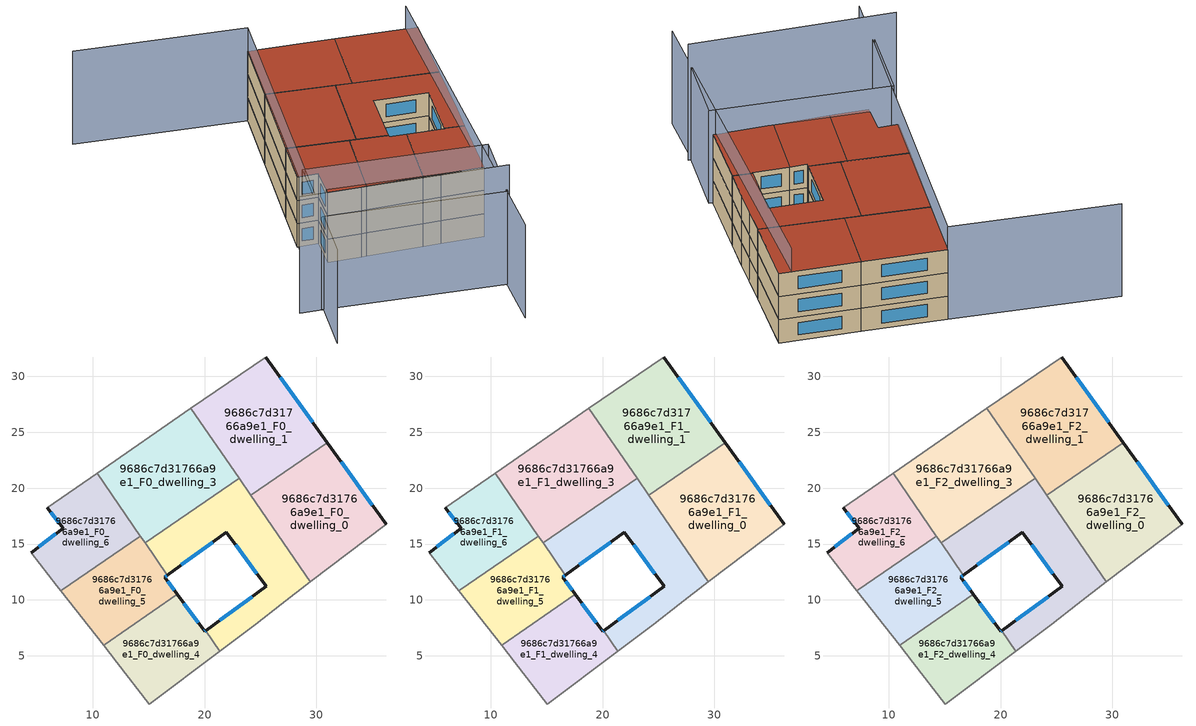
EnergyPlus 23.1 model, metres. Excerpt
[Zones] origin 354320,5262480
9686c7d31766a9e1_F0_dwelling_0
 floor ground (EU_floor_Construction): 30.96,24.08 36.23,16.78 29.46,11.61 24.12,19.37 z0
 wall outside (EU_wall_Construction): 36.23,16.78 30.96,24.08 z0:3
 wall adiabatic (EU_wall_Construction): 29.46,11.61 36.23,16.78 z0:3
 wall to 9686c7d31766a9e1_F0_dwelling_2 (EU_wall_Construction): 24.12,19.37 29.46,11.61 z0:3
 wall to 9686c7d31766a9e1_F0_dwelling_1 (EU_wall_Construction): 30.96,24.08 24.12,19.37 z0:3
 window (EU_Window_Construction): 34.99,18.49 32.2,22.36 z0.7:2.3
9686c7d31766a9e1_F0_dwelling_1
 floor ground (EU_floor_Construction): 25.45,31.74 30.96,24.08 24.12,19.37 18.77,27.14 z0
 wall outside (EU_wall_Construction): 30.96,24.08 25.45,31.74 z0:3
 wall adiabatic (EU_wall_Construction): 25.45,31.74 18.77,27.14 z0:3
 wall to 9686c7d31766a9e1_F0_dwelling_3 (EU_wall_Construction): 18.77,27.14 23.08,20.88 z0:3
 wall to 9686c7d31766a9e1_F0_dwelling_2 (EU_wall_Construction): 23.08,20.88 24.12,19.37 z0:3
 window (EU_Window_Construction): 29.67,25.88 26.74,29.94 z0.7:2.3
9686c7d31766a9e1_F0_dwelling_2
 floor ground (EU_floor_Construction): 23.08,20.88 29.46,11.61 26.84,9.61 24.56,7.83 21.35,5.42 20.09,7.25 25.52,11.22 21.95,16.08 16.66,12.22 14.69,15.1 z0
 wall outside (EU_wall_Construction): 16.66,12.22 21.95,16.08 25.52,11.22 20.09,7.25 z0:3
 wall adiabatic (EU_wall_Construction): 21.35,5.42 24.56,7.83 26.84,9.61 29.46,11.61 z0:3
 wall to 9686c7d31766a9e1_F0_dwelling_3 (EU_wall_Construction): 23.08,20.88 14.69,15.1 z0:3
 wall to 9686c7d31766a9e1_F0_dwelling_4 (EU_wall_Construction): 20.08,7.25 21.35,5.42 z0:3
 wall to 9686c7d31766a9e1_F0_dwelling_5 (EU_wall_Construction): 14.69,15.1 16.66,12.22 z0:3
 window (EU_Window_Construction): 17.91,13.13 20.71,15.17 / 24.24,10.29 21.36,8.19 / 22.79,14.93 24.68,12.36 z0.7:2.3
9686c7d31766a9e1_F0_dwelling_3
 floor ground (EU_floor_Construction): 18.77,27.14 23.08,20.88 14.69,15.1 10.38,21.35 z0
 wall adiabatic (EU_wall_Construction): 18.77,27.14 10.38,21.35 z0:3
 wall to 9686c7d31766a9e1_F0_dwelling_6 (EU_wall_Construction): 10.38,21.35 14.26,15.72 z0:3
 wall to 9686c7d31766a9e1_F0_dwelling_5 (EU_wall_Construction): 14.26,15.72 14.69,15.1 z0:3
9686c7d31766a9e1_F0_dwelling_4
 floor ground (EU_floor_Construction): 20.09,7.25 21.35,5.42 15.04,0.69 12.15,4.43 10.96,5.95 17.56,10.5 19.99,7.18 z0
 wall outside (EU_wall_Construction): 20.09,7.25 19.99,7.18 17.56,10.5 z0:3
 wall adiabatic (EU_wall_Construction): 10.96,5.95 12.15,4.43 15.04,0.69 21.35,5.42 z0:3
 wall to 9686c7d31766a9e1_F0_dwelling_5 (EU_wall_Construction): 17.56,10.49 10.96,5.95 z0:3
 window (EU_Window_Construction): 19.42,7.96 18.13,9.72 / 20.06,7.24 20.01,7.2 z0.7:2.3
9686c7d31766a9e1_F0_dwelling_5
 floor ground (EU_floor_Construction): 14.26,15.72 16.66,12.22 16.42,12.04 17.56,10.5 10.96,5.95 7.14,10.82 z0
 wall outside (EU_wall_Construction): 17.56,10.5 16.42,12.04 16.66,12.22 z0:3
 wall adiabatic (EU_wall_Construction): 7.14,10.82 10.96,5.95 z0:3
 wall to 9686c7d31766a9e1_F0_dwelling_6 (EU_wall_Construction): 14.26,15.72 7.14,10.82 z0:3
 window (EU_Window_Construction): 16.48,12.09 16.61,12.18 / 17.29,10.86 16.68,11.68 z0.7:2.3
9686c7d31766a9e1_F0_dwelling_6
 floor ground (EU_floor_Construction): 10.38,21.35 14.26,15.72 7.14,10.82 6.78,11.28 4.51,14.24 7.35,16.42 5.91,18.27 z0
 wall outside (EU_wall_Construction): 5.91,18.27 7.35,16.42 4.51,14.24 z0:3
 wall adiabatic (EU_wall_Construction): 10.38,21.35 5.91,18.27 / 4.51,14.24 6.78,11.28 7.14,10.82 z0:3
 window (EU_Window_Construction): 6.25,17.83 7.01,16.85 / 6.68,15.91 5.17,14.75 z0.7:2.3
9686c7d31766a9e1_F1_dwelling_0
 floor to 9686c7d31766a9e1_F0_dwelling_0 (EU_floor_Construction): 30.96,24.08 36.23,16.78 29.46,11.61 24.12,19.37 z3
 wall outside (EU_wall_Construction): 36.23,16.78 30.96,24.08 z3:6
 wall adiabatic (EU_wall_Construction): 29.46,11.61 36.23,16.78 z3:6
 wall to 9686c7d31766a9e1_F1_dwelling_2 (EU_wall_Construction): 24.12,19.37 29.46,11.61 z3:6
 wall to 9686c7d31766a9e1_F1_dwelling_1 (EU_wall_Construction): 30.96,24.08 24.12,19.37 z3:6
 window (EU_Window_Construction): 34.99,18.49 32.2,22.36 z3.7:5.3
9686c7d31766a9e1_F1_dwelling_1
 floor to 9686c7d31766a9e1_F0_dwelling_1 (EU_floor_Construction): 25.44,31.74 30.96,24.08 24.12,19.37 18.77,27.14 z3
 wall outside (EU_wall_Construction): 30.96,24.08 25.45,31.74 z3:6
 wall adiabatic (EU_wall_Construction): 25.45,31.74 18.77,27.14 z3:6
 wall to 9686c7d31766a9e1_F1_dwelling_3 (EU_wall_Construction): 18.77,27.14 23.08,20.88 z3:6
 wall to 9686c7d31766a9e1_F1_dwelling_2 (EU_wall_Construction): 23.08,20.88 24.12,19.37 z3:6
 window (EU_Window_Construction): 29.67,25.88 26.74,29.94 z3.7:5.3
9686c7d31766a9e1_F1_dwelling_2
 floor to 9686c7d31766a9e1_F0_dwelling_2 (EU_floor_Construction): 23.08,20.88 29.46,11.61 26.84,9.61 24.56,7.83 21.35,5.42 20.08,7.25 25.51,11.22 21.95,16.08 16.66,12.22 14.69,15.1 z3
 wall outside (EU_wall_Construction): 16.66,12.22 21.95,16.08 25.52,11.22 20.09,7.25 z3:6
 wall adiabatic (EU_wall_Construction): 21.35,5.42 24.56,7.83 26.84,9.61 29.46,11.61 z3:6
 wall to 9686c7d31766a9e1_F1_dwelling_3 (EU_wall_Construction): 23.08,20.88 14.69,15.1 z3:6
 wall to 9686c7d31766a9e1_F1_dwelling_4 (EU_wall_Construction): 20.08,7.25 21.35,5.42 z3:6
 wall to 9686c7d31766a9e1_F1_dwelling_5 (EU_wall_Construction): 14.69,15.1 16.66,12.22 z3:6
 window (EU_Window_Construction): 17.91,13.13 20.71,15.17 / 24.24,10.29 21.36,8.19 / 22.79,14.93 24.68,12.36 z3.7:5.3
9686c7d31766a9e1_F1_dwelling_3
 floor to 9686c7d31766a9e1_F0_dwelling_3 (EU_floor_Construction): 18.77,27.14 23.08,20.88 14.69,15.1 10.38,21.35 z3
 wall adiabatic (EU_wall_Construction): 18.77,27.14 10.38,21.35 z3:6
 wall to 9686c7d31766a9e1_F1_dwelling_6 (EU_wall_Construction): 10.38,21.35 14.26,15.72 z3:6
 wall to 9686c7d31766a9e1_F1_dwelling_5 (EU_wall_Construction): 14.26,15.72 14.69,15.1 z3:6
9686c7d31766a9e1_F1_dwelling_4
 floor to 9686c7d31766a9e1_F0_dwelling_4 (EU_floor_Construction): 20.08,7.25 21.35,5.42 15.04,0.69 12.15,4.43 10.96,5.95 17.56,10.5 19.99,7.18 z3
 wall outside (EU_wall_Construction): 20.09,7.25 19.99,7.18 17.56,10.5 z3:6
 wall adiabatic (EU_wall_Construction): 10.96,5.95 12.15,4.43 15.04,0.69 21.35,5.42 z3:6
 wall to 9686c7d31766a9e1_F1_dwelling_5 (EU_wall_Construction): 17.56,10.49 10.96,5.95 z3:6
 window (EU_Window_Construction): 19.42,7.96 18.13,9.72 / 20.06,7.24 20.01,7.2 z3.7:5.3
9686c7d31766a9e1_F1_dwelling_5
 floor to 9686c7d31766a9e1_F0_dwelling_5 (EU_floor_Construction): 14.26,15.72 16.66,12.22 16.42,12.04 17.56,10.5 10.96,5.95 7.14,10.82 z3
 wall outside (EU_wall_Construction): 17.56,10.5 16.42,12.04 16.66,12.22 z3:6
 wall adiabatic (EU_wall_Construction): 7.14,10.82 10.96,5.95 z3:6
 wall to 9686c7d31766a9e1_F1_dwelling_6 (EU_wall_Construction): 14.26,15.72 7.14,10.82 z3:6
 window (EU_Window_Construction): 16.48,12.09 16.61,12.18 / 17.29,10.86 16.68,11.68 z3.7:5.3
9686c7d31766a9e1_F1_dwelling_6
 floor to 9686c7d31766a9e1_F0_dwelling_6 (EU_floor_Construction): 10.38,21.35 14.26,15.72 7.14,10.82 6.78,11.28 4.5,14.24 7.35,16.42 5.91,18.27 z3
 wall outside (EU_wall_Construction): 5.91,18.27 7.35,16.42 4.51,14.24 z3:6
 wall adiabatic (EU_wall_Construction): 10.38,21.35 5.91,18.27 / 4.51,14.24 6.78,11.28 7.14,10.82 z3:6
 window (EU_Window_Construction): 6.25,17.83 7.01,16.85 / 6.68,15.91 5.17,14.75 z3.7:5.3
9686c7d31766a9e1_F2_dwelling_0
 floor to 9686c7d31766a9e1_F1_dwelling_0 (EU_floor_Construction): 30.96,24.08 36.23,16.78 29.46,11.61 24.12,19.37 z6
 wall outside (EU_wall_Construction): 36.23,16.78 30.96,24.08 z6:9
 wall adiabatic (EU_wall_Construction): 29.46,11.61 36.23,16.78 z6:9
 wall to 9686c7d31766a9e1_F2_dwelling_2 (EU_wall_Construction): 24.12,19.37 29.46,11.61 z6:9
 wall to 9686c7d31766a9e1_F2_dwelling_1 (EU_wall_Construction): 30.96,24.08 24.12,19.37 z6:9
 window (EU_Window_Construction): 34.99,18.49 32.2,22.36 z6.7:8.3
 roof outside (EU_roof_Construction): 36.23,16.78 30.96,24.08 24.12,19.37 29.46,11.61 z9
9686c7d31766a9e1_F2_dwelling_1
 floor to 9686c7d31766a9e1_F1_dwelling_1 (EU_floor_Construction): 25.44,31.74 30.96,24.08 24.12,19.37 18.77,27.14 z6
 wall outside (EU_wall_Construction): 30.96,24.08 25.45,31.74 z6:9
 wall adiabatic (EU_wall_Construction): 25.45,31.74 18.77,27.14 z6:9
 wall to 9686c7d31766a9e1_F2_dwelling_3 (EU_wall_Construction): 18.77,27.14 23.08,20.88 z6:9
 wall to 9686c7d31766a9e1_F2_dwelling_2 (EU_wall_Construction): 23.08,20.88 24.12,19.37 z6:9
 window (EU_Window_Construction): 29.67,25.88 26.74,29.94 z6.7:8.3
 roof outside (EU_roof_Construction): 30.96,24.08 25.45,31.74 18.77,27.14 24.12,19.37 z9
9686c7d31766a9e1_F2_dwelling_2
 floor to 9686c7d31766a9e1_F1_dwelling_2 (EU_floor_Construction): 23.08,20.88 29.46,11.61 26.84,9.61 24.56,7.83 21.35,5.42 20.08,7.25 25.51,11.22 21.95,16.08 16.66,12.22 14.69,15.1 z6
 wall outside (EU_wall_Construction): 16.66,12.22 21.95,16.08 25.52,11.22 20.09,7.25 z6:9
 wall adiabatic (EU_wall_Construction): 21.35,5.42 24.56,7.83 26.84,9.61 29.46,11.61 z6:9
 wall to 9686c7d31766a9e1_F2_dwelling_3 (EU_wall_Construction): 23.08,20.88 14.69,15.1 z6:9
 wall to 9686c7d31766a9e1_F2_dwelling_4 (EU_wall_Construction): 20.08,7.25 21.35,5.42 z6:9
 wall to 9686c7d31766a9e1_F2_dwelling_5 (EU_wall_Construction): 14.69,15.1 16.66,12.22 z6:9
 window (EU_Window_Construction): 17.91,13.13 20.71,15.17 / 24.24,10.29 21.36,8.19 / 22.79,14.93 24.68,12.36 z6.7:8.3
 roof outside (EU_roof_Construction): 26.84,9.61 29.46,11.61 23.08,20.88 14.69,15.1 16.66,12.22 21.95,16.08 25.52,11.22 20.09,7.25 21.35,5.42 24.56,7.83 z9
9686c7d31766a9e1_F2_dwelling_3
 floor to 9686c7d31766a9e1_F1_dwelling_3 (EU_floor_Construction): 18.77,27.14 23.08,20.88 14.69,15.1 10.38,21.35 z6
 wall adiabatic (EU_wall_Construction): 18.77,27.14 10.38,21.35 z6:9
 wall to 9686c7d31766a9e1_F2_dwelling_6 (EU_wall_Construction): 10.38,21.35 14.26,15.72 z6:9
 wall to 9686c7d31766a9e1_F2_dwelling_5 (EU_wall_Construction): 14.26,15.72 14.69,15.1 z6:9
 roof outside (EU_roof_Construction): 23.08,20.88 18.77,27.14 10.38,21.35 14.69,15.1 z9
9686c7d31766a9e1_F2_dwelling_4
 floor to 9686c7d31766a9e1_F1_dwelling_4 (EU_floor_Construction): 20.08,7.25 21.35,5.42 15.04,0.69 12.15,4.43 10.96,5.95 17.56,10.5 19.99,7.18 z6
 wall outside (EU_wall_Construction): 20.09,7.25 19.99,7.18 17.56,10.5 z6:9
 wall adiabatic (EU_wall_Construction): 10.96,5.95 12.15,4.43 15.04,0.69 21.35,5.42 z6:9
 wall to 9686c7d31766a9e1_F2_dwelling_5 (EU_wall_Construction): 17.56,10.49 10.96,5.95 z6:9
 window (EU_Window_Construction): 19.42,7.96 18.13,9.72 / 20.06,7.24 20.01,7.2 z6.7:8.3
 roof outside (EU_roof_Construction): 21.35,5.42 20.09,7.25 19.99,7.18 17.56,10.5 10.96,5.95 12.15,4.43 15.04,0.69 z9
9686c7d31766a9e1_F2_dwelling_5
 floor to 9686c7d31766a9e1_F1_dwelling_5 (EU_floor_Construction): 14.26,15.72 16.66,12.22 16.42,12.04 17.56,10.5 10.96,5.95 7.14,10.82 z6
 wall outside (EU_wall_Construction): 17.56,10.5 16.42,12.04 16.66,12.22 z6:9
 wall adiabatic (EU_wall_Construction): 7.14,10.82 10.96,5.95 z6:9
 wall to 9686c7d31766a9e1_F2_dwelling_6 (EU_wall_Construction): 14.26,15.72 7.14,10.82 z6:9
 window (EU_Window_Construction): 16.48,12.09 16.61,12.18 / 17.29,10.86 16.68,11.68 z6.7:8.3
 roof outside (EU_roof_Construction): 17.56,10.5 16.42,12.04 16.66,12.22 14.26,15.72 7.14,10.82 10.96,5.95 z9
9686c7d31766a9e1_F2_dwelling_6
 floor to 9686c7d31766a9e1_F1_dwelling_6 (EU_floor_Construction): 10.38,21.35 14.26,15.72 7.14,10.82 6.78,11.28 4.5,14.24 7.35,16.42 5.91,18.27 z6
 wall outside (EU_wall_Construction): 5.91,18.27 7.35,16.42 4.51,14.24 z6:9
 wall adiabatic (EU_wall_Construction): 10.38,21.35 5.91,18.27 / 4.51,14.24 6.78,11.28 7.14,10.82 z6:9
 window (EU_Window_Construction): 6.25,17.83 7.01,16.85 / 6.68,15.91 5.17,14.75 z6.7:8.3
 roof outside (EU_roof_Construction): 14.26,15.72 10.38,21.35 5.91,18.27 7.35,16.42 4.51,14.24 6.78,11.28 7.14,10.82 z9
shading: -5.22,13.47 8.52,-4.81 z0:15; 2.93,-8.87 35.37,17.82 / 14.58,47.27 25.45,31.74 / 25.45,31.74 -8.79,7.79 / 7.9,-4.88 -3.78,11.56 / -3.78,11.56 3.44,16.69 / 3.44,16.69 15.12,0.26 / 15.12,0.26 7.9,-4.88 z0:12
[Building]
EU S2 Campaign: North Axis=0; Terrain=City; Solar Distribution=FullExterior
[Site:Location]
Budapest.Ferenc.Liszt.Intl.AP: Latitude=47.437; Longitude=19.256; Time Zone=1; Elevation=185
[SizingPeriod:WeatherFileDays]
AnnualSizingPeriod: Begin Month=1; Begin Day of Month=1; End Month=12; End Day of Month=31; Day of Week for Start Day=Monday; Use Weather File Daylight Saving Period=No; Use Weather File Rain and Snow Indicators=No
[MATERIAL]
EU_InternalMass_Material: Roughness=MediumRough; Thickness=0.1; Conductivity=1; Density=1800; Specific Heat=900; Thermal Absorptance=0.9; Solar Absorptance=0.7; Visible Absorptance=0.7
[MATERIAL:NOMASS] Roughness=MediumRough; Thermal Absorptance=0.9; Solar Absorptance=0.7; Visible Absorptance=0.7
Name | Thermal Resistance
EU_wall_NoMass | 0.832559
EU_roof_NoMass | 1.39638
EU_floor_NoMass | 0.872794
[WINDOWMATERIAL:SIMPLEGLAZINGSYSTEM]
EU_Window_SimpleGlazing: UFactor=2.79869; Solar Heat Gain Coefficient=0.75; Visible Transmittance=0.75
[CONSTRUCTION]
EU_wall_Construction: EU_wall_NoMass
EU_roof_Construction: EU_roof_NoMass
EU_floor_Construction: EU_floor_NoMass
EU_Window_Construction: EU_Window_SimpleGlazing
EU_InternalMass_Construction: EU_InternalMass_Material
[ZONE] Type=1; Multiplier=1; Ceiling Height=autocalculate; Floor Area=autocalculate; Part of Total Floor Area=Yes
Name | Volume
9686c7d31766a9e1_F0_dwelling_0; 9686c7d31766a9e1_F1_dwelling_0; 9686c7d31766a9e1_F2_dwelling_0 | 232.203
9686c7d31766a9e1_F0_dwelling_1; 9686c7d31766a9e1_F1_dwelling_1; 9686c7d31766a9e1_F2_dwelling_1; 9686c7d31766a9e1_F0_dwelling_2; 9686c7d31766a9e1_F1_dwelling_2; 9686c7d31766a9e1_F2_dwelling_2 | 232.199
9686c7d31766a9e1_F0_dwelling_3; 9686c7d31766a9e1_F1_dwelling_3; 9686c7d31766a9e1_F2_dwelling_3 | 232.218
9686c7d31766a9e1_F0_dwelling_4; 9686c7d31766a9e1_F1_dwelling_4; 9686c7d31766a9e1_F2_dwelling_4; 9686c7d31766a9e1_F0_dwelling_5 | 154.811
9686c7d31766a9e1_F1_dwelling_5; 9686c7d31766a9e1_F2_dwelling_5 | 154.809
9686c7d31766a9e1_F0_dwelling_6 | 154.804
9686c7d31766a9e1_F1_dwelling_6; 9686c7d31766a9e1_F2_dwelling_6 | 154.805
[INTERNALMASS] Construction=EU_InternalMass_Construction
Name | Zone or ZoneList | Surface Area
9686c7d31766a9e1_F0_dwelling_0_EU_InternalMass | 9686c7d31766a9e1_F0_dwelling_0 | 77.4009
9686c7d31766a9e1_F0_dwelling_1_EU_InternalMass | 9686c7d31766a9e1_F0_dwelling_1 | 77.3997
9686c7d31766a9e1_F0_dwelling_2_EU_InternalMass | 9686c7d31766a9e1_F0_dwelling_2 | 77.3997
9686c7d31766a9e1_F0_dwelling_3_EU_InternalMass | 9686c7d31766a9e1_F0_dwelling_3 | 77.4061
9686c7d31766a9e1_F0_dwelling_4_EU_InternalMass | 9686c7d31766a9e1_F0_dwelling_4 | 51.6038
9686c7d31766a9e1_F0_dwelling_5_EU_InternalMass | 9686c7d31766a9e1_F0_dwelling_5 | 51.6034
9686c7d31766a9e1_F0_dwelling_6_EU_InternalMass | 9686c7d31766a9e1_F0_dwelling_6 | 51.6017
9686c7d31766a9e1_F1_dwelling_0_EU_InternalMass | 9686c7d31766a9e1_F1_dwelling_0 | 77.4009
9686c7d31766a9e1_F1_dwelling_1_EU_InternalMass | 9686c7d31766a9e1_F1_dwelling_1 | 77.3997
9686c7d31766a9e1_F1_dwelling_2_EU_InternalMass | 9686c7d31766a9e1_F1_dwelling_2 | 77.3997
9686c7d31766a9e1_F1_dwelling_3_EU_InternalMass | 9686c7d31766a9e1_F1_dwelling_3 | 77.4061
9686c7d31766a9e1_F1_dwelling_4_EU_InternalMass | 9686c7d31766a9e1_F1_dwelling_4 | 51.6038
9686c7d31766a9e1_F1_dwelling_5_EU_InternalMass | 9686c7d31766a9e1_F1_dwelling_5 | 51.6034
9686c7d31766a9e1_F1_dwelling_6_EU_InternalMass | 9686c7d31766a9e1_F1_dwelling_6 | 51.6017
9686c7d31766a9e1_F2_dwelling_0_EU_InternalMass | 9686c7d31766a9e1_F2_dwelling_0 | 77.4009
9686c7d31766a9e1_F2_dwelling_1_EU_InternalMass | 9686c7d31766a9e1_F2_dwelling_1 | 77.3997
9686c7d31766a9e1_F2_dwelling_2_EU_InternalMass | 9686c7d31766a9e1_F2_dwelling_2 | 77.3997
9686c7d31766a9e1_F2_dwelling_3_EU_InternalMass | 9686c7d31766a9e1_F2_dwelling_3 | 77.4061
9686c7d31766a9e1_F2_dwelling_4_EU_InternalMass | 9686c7d31766a9e1_F2_dwelling_4 | 51.6038
9686c7d31766a9e1_F2_dwelling_5_EU_InternalMass | 9686c7d31766a9e1_F2_dwelling_5 | 51.6034
9686c7d31766a9e1_F2_dwelling_6_EU_InternalMass | 9686c7d31766a9e1_F2_dwelling_6 | 51.6017
[OTHEREQUIPMENT] Fuel Type=Electricity; Design Level Calculation Method=Watts/Area; Power per Zone Floor Area=1; Fraction Latent=0; Fraction Radiant=0; Fraction Lost=0; Carbon Dioxide Generation Rate=0; EndUse Subcategory=EU_Step8_InternalGains
Name | Zone or ZoneList or Space or SpaceList | Schedule
EU_Step8_InternalGain_9686c7d31766a9e1_F0_dwelling_0_f000 | 9686c7d31766a9e1_F0_dwelling_0 | EU_Step8_GainSchedule_9686c7d31766a9e1_F0_dwelling_0_f000
EU_Step8_InternalGain_9686c7d31766a9e1_F0_dwelling_1_f000 | 9686c7d31766a9e1_F0_dwelling_1 | EU_Step8_GainSchedule_9686c7d31766a9e1_F0_dwelling_1_f000
EU_Step8_InternalGain_9686c7d31766a9e1_F0_dwelling_2_f000 | 9686c7d31766a9e1_F0_dwelling_2 | EU_Step8_GainSchedule_9686c7d31766a9e1_F0_dwelling_2_f000
EU_Step8_InternalGain_9686c7d31766a9e1_F0_dwelling_3_f000 | 9686c7d31766a9e1_F0_dwelling_3 | EU_Step8_GainSchedule_9686c7d31766a9e1_F0_dwelling_3_f000
EU_Step8_InternalGain_9686c7d31766a9e1_F0_dwelling_4_f000 | 9686c7d31766a9e1_F0_dwelling_4 | EU_Step8_GainSchedule_9686c7d31766a9e1_F0_dwelling_4_f000
EU_Step8_InternalGain_9686c7d31766a9e1_F0_dwelling_5_f000 | 9686c7d31766a9e1_F0_dwelling_5 | EU_Step8_GainSchedule_9686c7d31766a9e1_F0_dwelling_5_f000
EU_Step8_InternalGain_9686c7d31766a9e1_F0_dwelling_6_f000 | 9686c7d31766a9e1_F0_dwelling_6 | EU_Step8_GainSchedule_9686c7d31766a9e1_F0_dwelling_6_f000
EU_Step8_InternalGain_9686c7d31766a9e1_F1_dwelling_0_f000 | 9686c7d31766a9e1_F1_dwelling_0 | EU_Step8_GainSchedule_9686c7d31766a9e1_F1_dwelling_0_f000
EU_Step8_InternalGain_9686c7d31766a9e1_F1_dwelling_1_f000 | 9686c7d31766a9e1_F1_dwelling_1 | EU_Step8_GainSchedule_9686c7d31766a9e1_F1_dwelling_1_f000
EU_Step8_InternalGain_9686c7d31766a9e1_F1_dwelling_2_f000 | 9686c7d31766a9e1_F1_dwelling_2 | EU_Step8_GainSchedule_9686c7d31766a9e1_F1_dwelling_2_f000
EU_Step8_InternalGain_9686c7d31766a9e1_F1_dwelling_3_f000 | 9686c7d31766a9e1_F1_dwelling_3 | EU_Step8_GainSchedule_9686c7d31766a9e1_F1_dwelling_3_f000
EU_Step8_InternalGain_9686c7d31766a9e1_F1_dwelling_4_f000 | 9686c7d31766a9e1_F1_dwelling_4 | EU_Step8_GainSchedule_9686c7d31766a9e1_F1_dwelling_4_f000
EU_Step8_InternalGain_9686c7d31766a9e1_F1_dwelling_5_f000 | 9686c7d31766a9e1_F1_dwelling_5 | EU_Step8_GainSchedule_9686c7d31766a9e1_F1_dwelling_5_f000
EU_Step8_InternalGain_9686c7d31766a9e1_F1_dwelling_6_f000 | 9686c7d31766a9e1_F1_dwelling_6 | EU_Step8_GainSchedule_9686c7d31766a9e1_F1_dwelling_6_f000
EU_Step8_InternalGain_9686c7d31766a9e1_F2_dwelling_0_f000 | 9686c7d31766a9e1_F2_dwelling_0 | EU_Step8_GainSchedule_9686c7d31766a9e1_F2_dwelling_0_f000
EU_Step8_InternalGain_9686c7d31766a9e1_F2_dwelling_1_f000 | 9686c7d31766a9e1_F2_dwelling_1 | EU_Step8_GainSchedule_9686c7d31766a9e1_F2_dwelling_1_f000
EU_Step8_InternalGain_9686c7d31766a9e1_F2_dwelling_2_f000 | 9686c7d31766a9e1_F2_dwelling_2 | EU_Step8_GainSchedule_9686c7d31766a9e1_F2_dwelling_2_f000
EU_Step8_InternalGain_9686c7d31766a9e1_F2_dwelling_3_f000 | 9686c7d31766a9e1_F2_dwelling_3 | EU_Step8_GainSchedule_9686c7d31766a9e1_F2_dwelling_3_f000
EU_Step8_InternalGain_9686c7d31766a9e1_F2_dwelling_4_f000 | 9686c7d31766a9e1_F2_dwelling_4 | EU_Step8_GainSchedule_9686c7d31766a9e1_F2_dwelling_4_f000
EU_Step8_InternalGain_9686c7d31766a9e1_F2_dwelling_5_f000 | 9686c7d31766a9e1_F2_dwelling_5 | EU_Step8_GainSchedule_9686c7d31766a9e1_F2_dwelling_5_f000
EU_Step8_InternalGain_9686c7d31766a9e1_F2_dwelling_6_f000 | 9686c7d31766a9e1_F2_dwelling_6 | EU_Step8_GainSchedule_9686c7d31766a9e1_F2_dwelling_6_f000
[ZONEVENTILATION:DESIGNFLOWRATE] Schedule=EU_AlwaysOn; Design Flow Rate Calculation Method=AirChanges/Hour; Air Changes per Hour=0.475469; Ventilation Type=Natural; Fan Pressure Rise=0; Fan Total Efficiency=1; Constant Term Coefficient=1; Temperature Term Coefficient=0; Velocity Term Coefficient=0; Velocity Squared Term Coefficient=0; Minimum Indoor Temperature=-100; Maximum Indoor Temperature=100; Delta Temperature=-100; Minimum Outdoor Temperature=-100; Maximum Outdoor Temperature=100; Maximum Wind Speed=40
Name | Zone or ZoneList or Space or SpaceList
EU_ConstantAir_9686c7d31766a9e1_F0_dwelling_0 | 9686c7d31766a9e1_F0_dwelling_0
EU_ConstantAir_9686c7d31766a9e1_F0_dwelling_1 | 9686c7d31766a9e1_F0_dwelling_1
EU_ConstantAir_9686c7d31766a9e1_F0_dwelling_2 | 9686c7d31766a9e1_F0_dwelling_2
EU_ConstantAir_9686c7d31766a9e1_F0_dwelling_3 | 9686c7d31766a9e1_F0_dwelling_3
EU_ConstantAir_9686c7d31766a9e1_F0_dwelling_4 | 9686c7d31766a9e1_F0_dwelling_4
EU_ConstantAir_9686c7d31766a9e1_F0_dwelling_5 | 9686c7d31766a9e1_F0_dwelling_5
EU_ConstantAir_9686c7d31766a9e1_F0_dwelling_6 | 9686c7d31766a9e1_F0_dwelling_6
EU_ConstantAir_9686c7d31766a9e1_F1_dwelling_0 | 9686c7d31766a9e1_F1_dwelling_0
EU_ConstantAir_9686c7d31766a9e1_F1_dwelling_1 | 9686c7d31766a9e1_F1_dwelling_1
EU_ConstantAir_9686c7d31766a9e1_F1_dwelling_2 | 9686c7d31766a9e1_F1_dwelling_2
EU_ConstantAir_9686c7d31766a9e1_F1_dwelling_3 | 9686c7d31766a9e1_F1_dwelling_3
EU_ConstantAir_9686c7d31766a9e1_F1_dwelling_4 | 9686c7d31766a9e1_F1_dwelling_4
EU_ConstantAir_9686c7d31766a9e1_F1_dwelling_5 | 9686c7d31766a9e1_F1_dwelling_5
EU_ConstantAir_9686c7d31766a9e1_F1_dwelling_6 | 9686c7d31766a9e1_F1_dwelling_6
EU_ConstantAir_9686c7d31766a9e1_F2_dwelling_0 | 9686c7d31766a9e1_F2_dwelling_0
EU_ConstantAir_9686c7d31766a9e1_F2_dwelling_1 | 9686c7d31766a9e1_F2_dwelling_1
EU_ConstantAir_9686c7d31766a9e1_F2_dwelling_2 | 9686c7d31766a9e1_F2_dwelling_2
EU_ConstantAir_9686c7d31766a9e1_F2_dwelling_3 | 9686c7d31766a9e1_F2_dwelling_3
EU_ConstantAir_9686c7d31766a9e1_F2_dwelling_4 | 9686c7d31766a9e1_F2_dwelling_4
EU_ConstantAir_9686c7d31766a9e1_F2_dwelling_5 | 9686c7d31766a9e1_F2_dwelling_5
EU_ConstantAir_9686c7d31766a9e1_F2_dwelling_6 | 9686c7d31766a9e1_F2_dwelling_6
[HVACTEMPLATE:THERMOSTAT] Constant Heating Setpoint=20; Constant Cooling Setpoint=50
EU_HeatOnly_9686c7d31766a9e1_F0_dwelling_0; EU_HeatOnly_9686c7d31766a9e1_F0_dwelling_1; EU_HeatOnly_9686c7d31766a9e1_F0_dwelling_2; EU_HeatOnly_9686c7d31766a9e1_F0_dwelling_3; EU_HeatOnly_9686c7d31766a9e1_F0_dwelling_4; EU_HeatOnly_9686c7d31766a9e1_F0_dwelling_5; EU_HeatOnly_9686c7d31766a9e1_F0_dwelling_6; EU_HeatOnly_9686c7d31766a9e1_F1_dwelling_0; EU_HeatOnly_9686c7d31766a9e1_F1_dwelling_1; EU_HeatOnly_9686c7d31766a9e1_F1_dwelling_2; EU_HeatOnly_9686c7d31766a9e1_F1_dwelling_3; EU_HeatOnly_9686c7d31766a9e1_F1_dwelling_4; EU_HeatOnly_9686c7d31766a9e1_F1_dwelling_5; EU_HeatOnly_9686c7d31766a9e1_F1_dwelling_6; EU_HeatOnly_9686c7d31766a9e1_F2_dwelling_0; EU_HeatOnly_9686c7d31766a9e1_F2_dwelling_1; EU_HeatOnly_9686c7d31766a9e1_F2_dwelling_2; EU_HeatOnly_9686c7d31766a9e1_F2_dwelling_3; EU_HeatOnly_9686c7d31766a9e1_F2_dwelling_4; EU_HeatOnly_9686c7d31766a9e1_F2_dwelling_5; EU_HeatOnly_9686c7d31766a9e1_F2_dwelling_6
[HVACTEMPLATE:ZONE:IDEALLOADSAIRSYSTEM] System Availability Schedule=EU_AlwaysOn; Maximum Heating Supply Air Temperature=50; Minimum Cooling Supply Air Temperature=13; Maximum Heating Supply Air Humidity Ratio=0.0156; Minimum Cooling Supply Air Humidity Ratio=0.0077; Heating Limit=NoLimit; Cooling Limit=NoLimit; Heating Availability Schedule=EU_AlwaysOn; Cooling Availability Schedule=EU_CoolingOff; Dehumidification Control Type=ConstantSensibleHeatRatio; Cooling Sensible Heat Ratio=0.7; Dehumidification Setpoint=60; Humidification Control Type=None; Humidification Setpoint=30; Outdoor Air Method=None; Outdoor Air Flow Rate per Person=0.00944; Outdoor Air Flow Rate per Zone Floor Area=0; Outdoor Air Flow Rate per Zone=0; Demand Controlled Ventilation Type=None; Outdoor Air Economizer Type=NoEconomizer; Heat Recovery Type=None; Sensible Heat Recovery Effectiveness=0.7; Latent Heat Recovery Effectiveness=0.65
Name | Template Thermostat
9686c7d31766a9e1_F0_dwelling_0 | EU_HeatOnly_9686c7d31766a9e1_F0_dwelling_0
9686c7d31766a9e1_F0_dwelling_1 | EU_HeatOnly_9686c7d31766a9e1_F0_dwelling_1
9686c7d31766a9e1_F0_dwelling_2 | EU_HeatOnly_9686c7d31766a9e1_F0_dwelling_2
9686c7d31766a9e1_F0_dwelling_3 | EU_HeatOnly_9686c7d31766a9e1_F0_dwelling_3
9686c7d31766a9e1_F0_dwelling_4 | EU_HeatOnly_9686c7d31766a9e1_F0_dwelling_4
9686c7d31766a9e1_F0_dwelling_5 | EU_HeatOnly_9686c7d31766a9e1_F0_dwelling_5
9686c7d31766a9e1_F0_dwelling_6 | EU_HeatOnly_9686c7d31766a9e1_F0_dwelling_6
9686c7d31766a9e1_F1_dwelling_0 | EU_HeatOnly_9686c7d31766a9e1_F1_dwelling_0
9686c7d31766a9e1_F1_dwelling_1 | EU_HeatOnly_9686c7d31766a9e1_F1_dwelling_1
9686c7d31766a9e1_F1_dwelling_2 | EU_HeatOnly_9686c7d31766a9e1_F1_dwelling_2
9686c7d31766a9e1_F1_dwelling_3 | EU_HeatOnly_9686c7d31766a9e1_F1_dwelling_3
9686c7d31766a9e1_F1_dwelling_4 | EU_HeatOnly_9686c7d31766a9e1_F1_dwelling_4
9686c7d31766a9e1_F1_dwelling_5 | EU_HeatOnly_9686c7d31766a9e1_F1_dwelling_5
9686c7d31766a9e1_F1_dwelling_6 | EU_HeatOnly_9686c7d31766a9e1_F1_dwelling_6
9686c7d31766a9e1_F2_dwelling_0 | EU_HeatOnly_9686c7d31766a9e1_F2_dwelling_0
9686c7d31766a9e1_F2_dwelling_1 | EU_HeatOnly_9686c7d31766a9e1_F2_dwelling_1
9686c7d31766a9e1_F2_dwelling_2 | EU_HeatOnly_9686c7d31766a9e1_F2_dwelling_2
9686c7d31766a9e1_F2_dwelling_3 | EU_HeatOnly_9686c7d31766a9e1_F2_dwelling_3
9686c7d31766a9e1_F2_dwelling_4 | EU_HeatOnly_9686c7d31766a9e1_F2_dwelling_4
9686c7d31766a9e1_F2_dwelling_5 | EU_HeatOnly_9686c7d31766a9e1_F2_dwelling_5
9686c7d31766a9e1_F2_dwelling_6 | EU_HeatOnly_9686c7d31766a9e1_F2_dwelling_6
[SIZING:ZONE] Zone Cooling Design Supply Air Temperature Input Method=SupplyAirTemperature; Zone Cooling Design Supply Air Temperature=13; Zone Heating Design Supply Air Temperature Input Method=SupplyAirTemperature; Zone Heating Design Supply Air Temperature=50; Zone Cooling Design Supply Air Humidity Ratio=0.008; Zone Heating Design Supply Air Humidity Ratio=0.008; Cooling Design Air Flow Method=DesignDay; Cooling Design Air Flow Rate=0; Cooling Minimum Air Flow per Zone Floor Area=0.000762; Cooling Minimum Air Flow=0; Cooling Minimum Air Flow Fraction=0.2; Heating Design Air Flow Method=DesignDay; Heating Design Air Flow Rate=0; Heating Maximum Air Flow per Zone Floor Area=0.002032; Heating Maximum Air Flow=0.141576; Heating Maximum Air Flow Fraction=0.3; Account for Dedicated Outdoor Air System=No; Dedicated Outdoor Air System Control Strategy=NeutralSupplyAir; Dedicated Outdoor Air Low Setpoint Temperature for Design=autosize; Dedicated Outdoor Air High Setpoint Temperature for Design=autosize; Zone Load Sizing Method=Sensible Load Only No Latent Load; Zone Latent Cooling Design Supply Air Humidity Ratio Input Method=HumidityRatioDifference; Zone Cooling Design Supply Air Humidity Ratio Difference=0.005; Zone Latent Heating Design Supply Air Humidity Ratio Input Method=HumidityRatioDifference; Zone Humidification Design Supply Air Humidity Ratio Difference=0.005
9686c7d31766a9e1_F0_dwelling_0; 9686c7d31766a9e1_F0_dwelling_1; 9686c7d31766a9e1_F0_dwelling_2; 9686c7d31766a9e1_F0_dwelling_3; 9686c7d31766a9e1_F0_dwelling_4; 9686c7d31766a9e1_F0_dwelling_5; 9686c7d31766a9e1_F0_dwelling_6; 9686c7d31766a9e1_F1_dwelling_0; 9686c7d31766a9e1_F1_dwelling_1; 9686c7d31766a9e1_F1_dwelling_2; 9686c7d31766a9e1_F1_dwelling_3; 9686c7d31766a9e1_F1_dwelling_4; 9686c7d31766a9e1_F1_dwelling_5; 9686c7d31766a9e1_F1_dwelling_6; 9686c7d31766a9e1_F2_dwelling_0; 9686c7d31766a9e1_F2_dwelling_1; 9686c7d31766a9e1_F2_dwelling_2; 9686c7d31766a9e1_F2_dwelling_3; 9686c7d31766a9e1_F2_dwelling_4; 9686c7d31766a9e1_F2_dwelling_5; 9686c7d31766a9e1_F2_dwelling_6
[SCHEDULE:CONSTANT]
Name | Hourly Value
EU_AlwaysOn | 1
EU_CoolingOff | 0
[SCHEDULE:FILE] Column Number=1; Rows to Skip at Top=0; Number of Hours of Data=8760; Column Separator=Comma; Interpolate to Timestep=No; Minutes per Item=60; Adjust Schedule for Daylight Savings=Yes
Name | File
EU_Step8_GainSchedule_9686c7d31766a9e1_F0_dwelling_0_f000 | ../../schedules/9686c7d31766a9e1/9686c7d31766a9e1_F0_dwelling_0_f000_gain.csv
EU_Step8_GainSchedule_9686c7d31766a9e1_F0_dwelling_1_f000 | ../../schedules/9686c7d31766a9e1/9686c7d31766a9e1_F0_dwelling_1_f000_gain.csv
EU_Step8_GainSchedule_9686c7d31766a9e1_F0_dwelling_2_f000 | ../../schedules/9686c7d31766a9e1/9686c7d31766a9e1_F0_dwelling_2_f000_gain.csv
EU_Step8_GainSchedule_9686c7d31766a9e1_F0_dwelling_3_f000 | ../../schedules/9686c7d31766a9e1/9686c7d31766a9e1_F0_dwelling_3_f000_gain.csv
EU_Step8_GainSchedule_9686c7d31766a9e1_F0_dwelling_4_f000 | ../../schedules/9686c7d31766a9e1/9686c7d31766a9e1_F0_dwelling_4_f000_gain.csv
EU_Step8_GainSchedule_9686c7d31766a9e1_F0_dwelling_5_f000 | ../../schedules/9686c7d31766a9e1/9686c7d31766a9e1_F0_dwelling_5_f000_gain.csv
EU_Step8_GainSchedule_9686c7d31766a9e1_F0_dwelling_6_f000 | ../../schedules/9686c7d31766a9e1/9686c7d31766a9e1_F0_dwelling_6_f000_gain.csv
EU_Step8_GainSchedule_9686c7d31766a9e1_F1_dwelling_0_f000 | ../../schedules/9686c7d31766a9e1/9686c7d31766a9e1_F1_dwelling_0_f000_gain.csv
EU_Step8_GainSchedule_9686c7d31766a9e1_F1_dwelling_1_f000 | ../../schedules/9686c7d31766a9e1/9686c7d31766a9e1_F1_dwelling_1_f000_gain.csv
EU_Step8_GainSchedule_9686c7d31766a9e1_F1_dwelling_2_f000 | ../../schedules/9686c7d31766a9e1/9686c7d31766a9e1_F1_dwelling_2_f000_gain.csv
EU_Step8_GainSchedule_9686c7d31766a9e1_F1_dwelling_3_f000 | ../../schedules/9686c7d31766a9e1/9686c7d31766a9e1_F1_dwelling_3_f000_gain.csv
EU_Step8_GainSchedule_9686c7d31766a9e1_F1_dwelling_4_f000 | ../../schedules/9686c7d31766a9e1/9686c7d31766a9e1_F1_dwelling_4_f000_gain.csv
EU_Step8_GainSchedule_9686c7d31766a9e1_F1_dwelling_5_f000 | ../../schedules/9686c7d31766a9e1/9686c7d31766a9e1_F1_dwelling_5_f000_gain.csv
EU_Step8_GainSchedule_9686c7d31766a9e1_F1_dwelling_6_f000 | ../../schedules/9686c7d31766a9e1/9686c7d31766a9e1_F1_dwelling_6_f000_gain.csv
EU_Step8_GainSchedule_9686c7d31766a9e1_F2_dwelling_0_f000 | ../../schedules/9686c7d31766a9e1/9686c7d31766a9e1_F2_dwelling_0_f000_gain.csv
EU_Step8_GainSchedule_9686c7d31766a9e1_F2_dwelling_1_f000 | ../../schedules/9686c7d31766a9e1/9686c7d31766a9e1_F2_dwelling_1_f000_gain.csv
EU_Step8_GainSchedule_9686c7d31766a9e1_F2_dwelling_2_f000 | ../../schedules/9686c7d31766a9e1/9686c7d31766a9e1_F2_dwelling_2_f000_gain.csv
EU_Step8_GainSchedule_9686c7d31766a9e1_F2_dwelling_3_f000 | ../../schedules/9686c7d31766a9e1/9686c7d31766a9e1_F2_dwelling_3_f000_gain.csv
EU_Step8_GainSchedule_9686c7d31766a9e1_F2_dwelling_4_f000 | ../../schedules/9686c7d31766a9e1/9686c7d31766a9e1_F2_dwelling_4_f000_gain.csv
EU_Step8_GainSchedule_9686c7d31766a9e1_F2_dwelling_5_f000 | ../../schedules/9686c7d31766a9e1/9686c7d31766a9e1_F2_dwelling_5_f000_gain.csv
EU_Step8_GainSchedule_9686c7d31766a9e1_F2_dwelling_6_f000 | ../../schedules/9686c7d31766a9e1/9686c7d31766a9e1_F2_dwelling_6_f000_gain.csv
